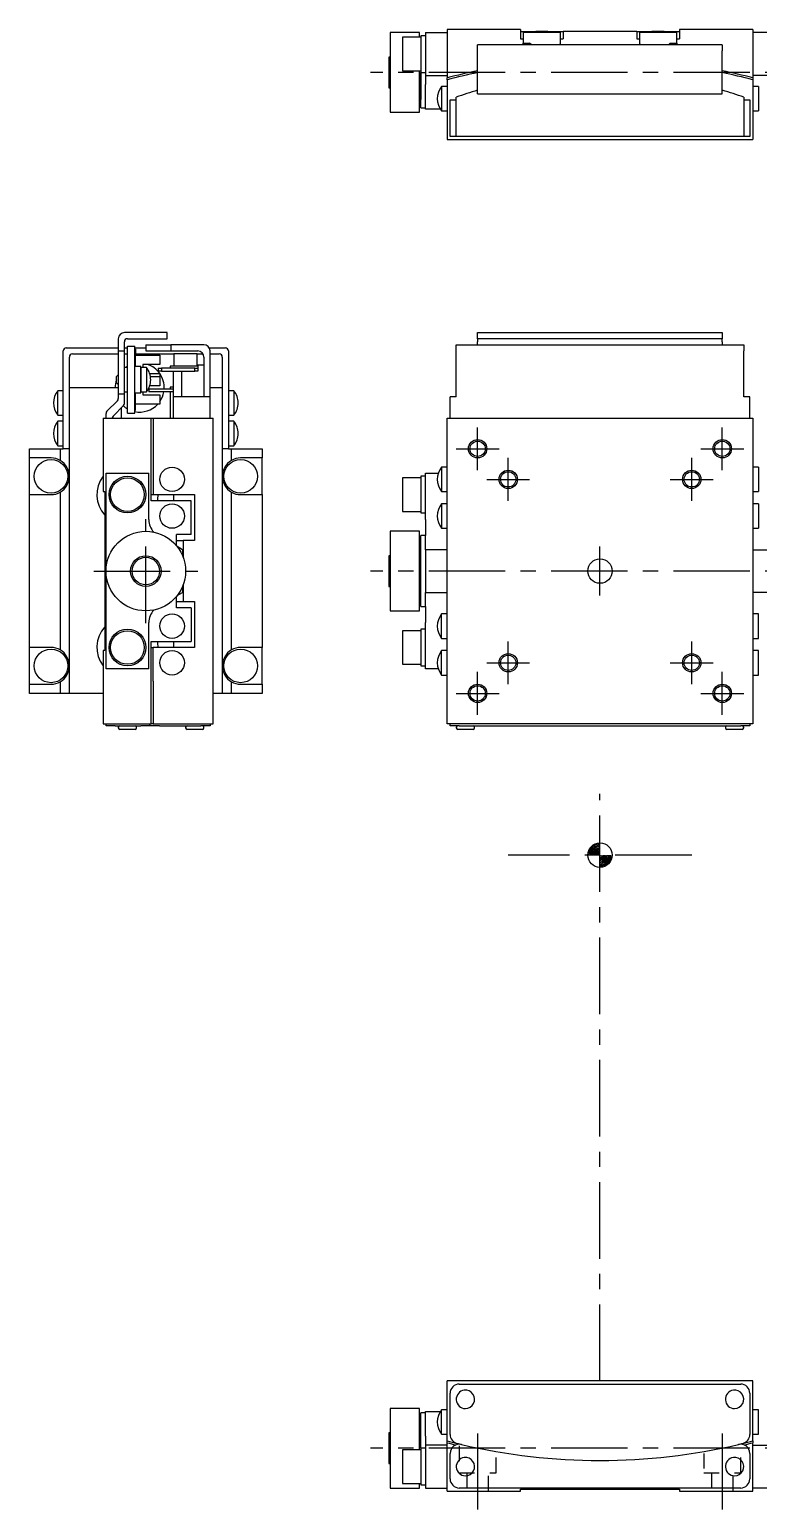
# Model space of a CAD drawing. Extents: x 56 to 595, y 17 to 342.
# Drawn here: x 56 to 175.1, y 87.5 to 329.5 of the extents above; entities that cross this region are included whole.
import ezdxf

# ---------------------------------------------------------------- set-up
doc = ezdxf.new("R2010")
doc.units = 0
doc.header["$LTSCALE"] = 10
doc.linetypes.add('CENTER', pattern=[2, 1.25, -0.25, 0.25, -0.25])
doc.linetypes.add('DOT', pattern=[0.5, 0.25, -0.25])
for name, color, linetype in [('1', 7, 'CONTINUOUS'), ('11', 7, 'CONTINUOUS'), ('15', 7, 'CONTINUOUS')]:
    doc.layers.add(name, color=color, linetype=linetype)

msp = doc.modelspace()

# ---------------------------------------------------------------- linework, layer by layer
at = {"layer": '1', "color": 7, "linetype": 'CONTINUOUS'}
for p, q in [((124.250001, 329.5), (124.250001, 321.601457)), ((136.250001, 329.5), (124.250001, 329.5)), ((136.250001, 329.5), (136.250001, 328)), ((136.250001, 329.2), (138.750001, 329.2)), ((140.750001, 329.2), (138.750001, 329.2)), ((140.750001, 329.2), (143.250001, 329.2)), ((143.250001, 329.2), (143.250001, 328)), ((155.250001, 329.2), (143.250001, 329.2)), ((155.250001, 329.2), (155.250001, 328)), ((155.250001, 329.2), (157.750001, 329.2)), ((159.750001, 329.2), (157.750001, 329.2)), ((159.750001, 329.2), (162.250001, 329.2)), ((162.250001, 329.5), (162.250001, 328)), ((174.250001, 329.5), (162.250001, 329.5)), ((174.250001, 329.5), (174.250001, 321.601457)), ((114.950001, 329), (114.950001, 316)), ((119.750001, 329), (114.950001, 329)), ((116.950001, 328.25), (116.950001, 322.75)), ((119.950001, 328.25), (116.950001, 328.25)), ((119.750001, 328.25), (119.750001, 329)), ((119.950001, 328.5), (119.950001, 322.5)), ((120.750001, 328.5), (119.950001, 328.5)), ((120.750001, 329), (120.750001, 322)), ((120.750001, 329), (124.250001, 329)), ((129.250001, 326), (129.250001, 327)), ((169.250001, 327), (129.250001, 327)), ((136.250001, 328), (136.750001, 328)), ((136.750001, 327.3), (136.450001, 327)), ((142.750001, 329), (136.750001, 329)), ((136.750001, 328.853553), (136.750001, 329)), ((136.750001, 327.3), (136.750001, 328.853553)), ((136.750001, 327.3), (137.750001, 327.3)), ((138.050001, 327), (137.750001, 327.3)), ((142.750001, 329), (142.750001, 328.853553)), ((142.750001, 328.853553), (142.750001, 327.146447)), ((142.750001, 328), (143.250001, 328)), ((142.750001, 327), (142.750001, 327.146447)), ((155.250001, 328), (155.750001, 328)), ((161.750001, 329), (155.750001, 329)), ((155.750001, 328.853553), (155.750001, 329)), ((155.750001, 327.146447), (155.750001, 328.853553)), ((155.750001, 327.146447), (155.750001, 327)), ((160.750001, 327.3), (160.450001, 327)), ((160.750001, 327.3), (161.750001, 327.3)), ((161.750001, 329), (161.750001, 328.853553)), ((161.750001, 328.853553), (161.750001, 327.3)), ((161.750001, 328), (162.250001, 328)), ((162.050001, 327), (161.750001, 327.3)), ((169.250001, 327), (169.250001, 326)), ((177.750001, 329), (174.250001, 329)), ((114.750001, 325), (114.750001, 322.5)), ((114.950001, 325), (114.750001, 325)), ((129.250001, 319), (129.250001, 326)), ((169.250001, 319), (169.250001, 326)), ((114.750001, 322.5), (114.750001, 320)), ((116.950001, 322.75), (119.950001, 322.75)), ((119.750001, 316), (119.750001, 322.75)), ((119.950001, 316.700338), (119.950001, 322.5)), ((119.950001, 322.5), (119.950001, 318.090257)), ((119.950001, 322.5), (120.750001, 322.5)), ((120.750001, 322), (124.250001, 322)), ((120.750001, 322), (120.750001, 320.5)), ((177.750001, 322), (174.250001, 322)), ((114.750001, 320), (114.950001, 320)), ((120.750001, 316.5), (120.750001, 320.5)), ((123.352002, 320.2), (123.352002, 316.2)), ((124.250001, 320.2), (123.352002, 320.2)), ((124.250001, 320.2), (123.352002, 320.2)), ((124.250001, 321.29144), (124.250001, 321.601457)), ((124.250001, 321.29144), (124.250001, 311.5)), ((174.250001, 321.601457), (174.250001, 321.29144)), ((174.250001, 321.29144), (174.250001, 311.5)), ((175.148, 320.2), (174.250001, 320.2)), ((175.148, 320.2), (174.250001, 320.2)), ((175.148, 320.2), (175.148, 316.2)), ((119.750001, 319), (119.950001, 319)), ((119.950001, 316.7), (119.950001, 319)), ((119.950001, 319), (119.950001, 318.09)), ((124.750001, 312), (124.750001, 318)), ((124.750001, 318), (125.750001, 318)), ((125.750001, 313), (125.750001, 318.43747)), ((129.250001, 319), (169.250001, 319)), ((172.750001, 318.43747), (172.750001, 313)), ((172.750001, 318), (173.750001, 318)), ((173.750001, 318), (173.750001, 312)), ((114.950001, 316), (119.750001, 316)), ((119.950001, 316.7), (119.950001, 316.700338)), ((119.950001, 316.7), (120.750001, 316.7)), ((123.138913, 316.5), (120.750001, 316.5)), ((123.352002, 316.2), (124.250001, 316.2)), ((123.352002, 316.2), (124.250001, 316.2)), ((174.250001, 316.2), (175.148, 316.2)), ((174.250001, 316.2), (175.148, 316.2)), ((125.750001, 312), (125.750001, 313)), ((172.750001, 313), (172.750001, 312)), ((124.250001, 311.5), (174.250001, 311.5)), ((125.750001, 312), (124.750001, 312)), ((172.750001, 312), (125.750001, 312)), ((173.750001, 312), (172.750001, 312)), ((70.5, 278.95), (70.5, 276.95)), ((78.5, 279.95), (71.5, 279.95)), ((71.5, 276.95), (71.5, 278.45)), ((72, 278.95), (78.5, 278.95)), ((78.5, 278.95), (78.5, 279.95)), ((129.250001, 279.95), (169.250001, 279.95)), ((129.250001, 278.95), (129.250001, 279.95)), ((169.250001, 278.95), (129.250001, 278.95)), ((129.250001, 278.95), (129.250001, 278.45)), ((129.250001, 277.95), (129.250001, 278.45)), ((169.250001, 279.95), (169.250001, 278.95)), ((169.250001, 278.45), (169.250001, 278.95)), ((169.250001, 278.45), (169.250001, 277.95)), ((61.5, 260.95), (61.5, 276.95)), ((62, 277.45), (70.5, 277.45)), ((62.5, 270.95), (62.5, 275.95)), ((63, 276.45), (70.5, 276.45)), ((70.5, 276.95), (71.5, 276.95)), ((70.5, 276.95), (70.5, 269.95)), ((71.5, 277.45), (72, 277.45)), ((71.5, 269.95), (71.5, 276.95)), ((71.5, 276.45), (72, 276.45)), ((72, 266.75), (72, 277.75)), ((72, 277.75), (73.2, 277.75)), ((73.2, 266.75), (73.2, 277.75)), ((73.2, 277.45), (75, 277.45)), ((73.2, 277.25), (73.3, 277.25)), ((73.3, 277.25), (73.3, 276.25)), ((73.3, 276.45), (79.6, 276.45)), ((73.3, 276.25), (77.3, 276.25)), ((73.3, 274.4), (73.3, 276.25)), ((75, 277.95), (79.06253, 277.95)), ((75, 277.95), (75, 276.95)), ((75, 276.95), (79.06253, 276.95)), ((77.3, 276.25), (77.3, 274.75)), ((79.06253, 277.95), (79.06253, 276.95)), ((84.5, 277.95), (79.06253, 277.95)), ((79.06253, 276.95), (83.5, 276.95)), ((83.4, 276.45), (79.6, 276.45)), ((79.6, 276.45), (79.6, 274.45)), ((83.4, 276.45), (84.366025, 276.45)), ((83.4, 274.45), (83.4, 276.45)), ((84.5, 275.95), (84.5, 269.45)), ((85.366025, 277.45), (88, 277.45)), ((85.5, 269.45), (85.5, 276.95)), ((85.5, 276.45), (87, 276.45)), ((87.5, 275.95), (87.5, 270.95)), ((88.5, 276.95), (88.5, 260.95)), ((125.750001, 276.95), (125.750001, 277.95)), ((125.750001, 277.95), (172.750001, 277.95)), ((125.750001, 269.45), (125.750001, 276.95)), ((172.750001, 277.95), (172.750001, 276.95)), ((172.750001, 269.45), (172.750001, 276.95)), ((72, 274.25), (71.5, 274.25)), ((73.2, 275.25), (73.3, 275.25)), ((74.2, 274.4), (73.2, 274.4)), ((74.2, 274.25), (74.2, 274.4)), ((74.2, 272.25), (74.2, 274.4)), ((74.2, 270.25), (74.2, 274.25)), ((74.2, 274.25), (74.2, 270.25)), ((75.097999, 274.25), (74.2, 274.25)), ((77.3, 274.75), (74.5, 274.75)), ((74.5, 274.75), (74.5, 274.25)), ((75.097999, 274.25), (75.097999, 270.25)), ((76.999883, 274.15), (76.999883, 273.65)), ((76.999883, 274.15), (77.545799, 274.15)), ((77.545799, 273.65), (76.999883, 273.65)), ((77.545799, 274.15), (77.545799, 273.65)), ((82.999844, 274.15), (77.545799, 274.15)), ((77.545799, 273.65), (82.999844, 273.65)), ((83.5, 274.45), (79, 274.45)), ((79, 274.45), (79, 274.15)), ((79.5, 269.45), (79.5, 273.65)), ((80.910616, 269.45), (80.910616, 273.65)), ((82.999844, 273.65), (82.999844, 274.15)), ((82.999844, 274.15), (83.499857, 274.15)), ((83.499857, 273.65), (82.999844, 273.65)), ((83.499857, 274.15), (83.499857, 273.65)), ((83.499961, 274.15), (83.499857, 274.15)), ((83.5, 273.65), (83.499857, 273.65)), ((83.5, 274.65), (84.5, 274.65)), ((83.5, 274.65), (83.5, 273.65)), ((70.5, 273.05), (70.2, 272.75)), ((70.2, 271.75), (70.2, 272.75)), ((70.2, 271.75), (70.5, 271.45)), ((74.2, 270.1), (74.2, 272.25)), ((75.639737, 273.25), (77.3, 273.25)), ((77.3, 271.25), (75.639737, 271.25)), ((75.760696, 272.75), (77.3, 272.75)), ((77.3, 273.25), (77.3, 272.75)), ((77.3, 272.75), (77.3, 271.25)), ((79.5, 271.05), (79, 271.05)), ((79, 271.05), (79, 270.75)), ((60.602001, 266.45), (60.602001, 270.45)), ((61.5, 270.45), (60.602001, 270.45)), ((62.5, 260.95), (62.5, 270.95)), ((62.5, 270.95), (70.5, 270.95)), ((62.5, 260.95), (62.5, 270.95)), ((70.353553, 268.803553), (68.646447, 267.096447)), ((70.5, 269.95), (71.5, 269.95)), ((70.5, 269.95), (70.5, 269.157107)), ((71.5, 270.25), (72, 270.25)), ((71.5, 268.357107), (71.5, 269.95)), ((73.2, 270.1), (74.2, 270.1)), ((73.2, 269.25), (73.3, 269.25)), ((73.3, 268.25), (73.3, 270.1)), ((74.2, 270.1), (74.2, 270.25)), ((74.2, 270.25), (75.097999, 270.25)), ((74.5, 270.25), (74.5, 269.75)), ((74.5, 269.75), (77.3, 269.75)), ((75.5, 270.75), (75.5, 270.25)), ((75.5, 270.75), (79.5, 270.75)), ((79.5, 270.25), (75.5, 270.25)), ((77.3, 269.75), (77.3, 268.25)), ((79, 270.95), (79, 270.75)), ((79, 270.25), (79, 265.95)), ((79.5, 265.95), (79.5, 269.45)), ((85.5, 269.45), (79.5, 269.45)), ((85.5, 270.95), (87.5, 270.95)), ((85.5, 265.95), (85.5, 269.45)), ((87.5, 270.95), (87.5, 260.95)), ((87.5, 270.95), (87.5, 260.95)), ((89.397999, 270.45), (88.5, 270.45)), ((89.397999, 270.45), (89.397999, 266.45)), ((124.750001, 265.95), (124.750001, 269.45)), ((125.750001, 269.45), (124.750001, 269.45)), ((173.750001, 269.45), (172.750001, 269.45)), ((173.750001, 265.95), (173.750001, 269.45)), ((60.602001, 266.45), (61.5, 266.45)), ((68.5, 265.95), (68.5, 266.742893)), ((69.646447, 266.296447), (71.353553, 268.003553)), ((71, 265.95), (71, 267.65)), ((72, 266.75), (73.2, 266.75)), ((73.2, 267.25), (73.3, 267.25)), ((77.3, 268.25), (73.3, 268.25)), ((73.3, 267.25), (73.3, 268.25)), ((88.5, 266.45), (89.397999, 266.45)), ((60.602001, 261.45), (60.602001, 265.45)), ((61.5, 265.45), (60.602001, 265.45)), ((68, 265.95), (68, 253.95)), ((68, 265.95), (75.898543, 265.95)), ((75.898543, 265.95), (76.20856, 265.95)), ((75.898543, 252.45), (75.898543, 265.95)), ((76.20856, 265.95), (76.20856, 258.95)), ((76.20856, 265.95), (86, 265.95)), ((86, 215.95), (86, 265.95)), ((89.397999, 265.45), (88.5, 265.45)), ((89.397999, 265.45), (89.397999, 261.45)), ((124.250001, 265.95), (174.250001, 265.95)), ((124.250001, 215.95), (124.250001, 265.95)), ((174.250001, 265.95), (174.250001, 215.95)), ((60.602001, 261.45), (61.5, 261.45)), ((88.5, 261.45), (89.397999, 261.45)), ((56, 259.45), (56, 260.95)), ((56, 260.95), (61, 260.95)), ((59.5, 259.45), (56, 259.45)), ((56, 253.45), (56, 259.45)), ((61, 260.95), (61, 259.048076)), ((61, 260.95), (61.5, 260.95)), ((62.5, 260.95), (61.5, 260.95)), ((62.5, 220.95), (62.5, 260.95)), ((76.20856, 258.95), (76.20856, 253.45)), ((87.5, 260.95), (87.5, 220.95)), ((88.5, 260.95), (87.5, 260.95)), ((88.5, 260.95), (89, 260.95)), ((89, 259.048076), (89, 260.95)), ((89, 260.95), (94, 260.95)), ((94, 259.45), (90.5, 259.45)), ((94, 260.95), (94, 259.45)), ((94, 253.45), (94, 259.45)), ((68.5, 240.95), (68.5, 256.95)), ((68.5, 256.95), (75.5, 256.95)), ((75.5, 249.357477), (75.5, 256.95)), ((120.750001, 256.95), (122.810264, 256.95)), ((120.750001, 249.357477), (120.750001, 256.95)), ((123.352002, 257.95), (123.352002, 255.95)), ((124.250001, 257.95), (123.352002, 257.95)), ((175.148, 257.95), (174.250001, 257.95)), ((175.148, 257.95), (175.148, 255.95)), ((116.950001, 256.2), (116.950001, 253.45)), ((119.950001, 256.2), (116.950001, 256.2)), ((119.950001, 256.45), (119.950001, 250.45)), ((120.750001, 256.45), (119.950001, 256.45)), ((123.352002, 255.95), (123.352002, 253.95)), ((175.148, 255.95), (175.148, 253.95)), ((56, 228.45), (56, 253.45)), ((56, 253.45), (59.5, 253.45)), ((61, 253.851924), (61, 228.048076)), ((68, 253.95), (68.3, 253.95)), ((68.3, 253.95), (68.3, 227.95)), ((75.898543, 253.45), (76.20856, 253.45)), ((82.423217, 252.45), (75.898543, 252.45)), ((76.20856, 253.45), (82.942434, 253.45)), ((79.5, 253.45), (79.5, 252.45)), ((82.423217, 246.95), (82.423217, 252.45)), ((82.942434, 253.45), (82.942434, 245.95)), ((89, 228.048076), (89, 253.851924)), ((90.5, 253.45), (94, 253.45)), ((94, 253.45), (94, 228.45)), ((116.950001, 253.45), (116.950001, 250.7)), ((123.352002, 253.95), (124.250001, 253.95)), ((123.352002, 251.95), (123.352002, 249.95)), ((124.250001, 251.95), (123.352002, 251.95)), ((174.250001, 253.95), (175.148, 253.95)), ((175.148, 251.95), (174.250001, 251.95)), ((175.148, 251.95), (175.148, 249.95)), ((116.950001, 250.7), (119.950001, 250.7)), ((119.950001, 250.45), (120.750001, 250.45)), ((120.750001, 249.357477), (120.750001, 246.759401)), ((123.352002, 249.95), (123.352002, 247.95)), ((175.148, 249.95), (175.148, 247.95)), ((82.423217, 246.95), (80, 246.95)), ((80, 245.103312), (80, 246.95)), ((114.950001, 247.45), (114.950001, 234.45)), ((119.750001, 247.45), (114.950001, 247.45)), ((119.750001, 234.45), (119.750001, 247.45)), ((123.352002, 247.95), (124.250001, 247.95)), ((174.250001, 247.95), (175.148, 247.95)), ((80, 245.95), (81.126118, 245.95)), ((81, 244.45), (80.114824, 244.961057)), ((81, 244.45), (81, 243.45)), ((81.126118, 245.95), (81.126118, 243.122713)), ((82.942434, 245.95), (81.126118, 245.95)), ((119.950001, 244.45), (119.750001, 244.45)), ((119.950001, 241.0126), (119.950001, 246.75)), ((120.750001, 246.75), (119.950001, 246.75)), ((120.750001, 244.45), (120.750001, 246.759401)), ((124.250001, 244.45), (120.750001, 244.45)), ((120.750001, 244.45), (120.750001, 237.45)), ((174.250001, 244.45), (177.750001, 244.45)), ((114.750001, 243.45), (114.750001, 238.45)), ((114.950001, 243.45), (114.750001, 243.45)), ((68.5, 224.95), (68.5, 240.95)), ((119.950001, 235.15), (119.950001, 241.0126)), ((80.114824, 236.938943), (81, 237.45)), ((81, 238.45), (81, 237.45)), ((81.126118, 238.777287), (81.126118, 235.95)), ((114.750001, 238.45), (114.950001, 238.45)), ((119.750001, 237.45), (119.950001, 237.45)), ((120.750001, 237.45), (124.250001, 237.45)), ((120.750001, 235.140599), (120.750001, 237.45)), ((177.750001, 237.45), (174.250001, 237.45)), ((80, 234.95), (80, 236.796688)), ((80, 235.95), (81.126118, 235.95)), ((82.423217, 234.95), (80, 234.95)), ((81.126118, 235.95), (82.942434, 235.95)), ((82.423217, 234.95), (82.423217, 229.45)), ((82.942434, 235.95), (82.942434, 228.45)), ((119.950001, 235.15), (120.750001, 235.15)), ((120.750001, 235.140599), (120.750001, 232.542523)), ((75.5, 224.95), (75.5, 232.542523)), ((114.950001, 234.45), (119.750001, 234.45)), ((120.750001, 224.95), (120.750001, 232.542523)), ((123.352002, 231.95), (123.352002, 233.95)), ((124.250001, 233.95), (123.352002, 233.95)), ((175.148, 233.95), (174.250001, 233.95)), ((175.148, 231.95), (175.148, 233.95)), ((116.950001, 231.2), (116.950001, 228.45)), ((119.950001, 231.2), (116.950001, 231.2)), ((119.950001, 231.45), (119.950001, 225.45)), ((120.750001, 231.45), (119.950001, 231.45)), ((123.352002, 229.95), (123.352002, 231.95)), ((123.352002, 229.95), (124.250001, 229.95)), ((174.250001, 229.95), (175.148, 229.95)), ((175.148, 229.95), (175.148, 231.95)), ((59.5, 228.45), (56, 228.45)), ((56, 222.45), (56, 228.45)), ((68, 227.95), (68, 215.95)), ((68.3, 227.95), (68, 227.95)), ((75.898543, 229.45), (82.423217, 229.45)), ((75.898543, 215.95), (75.898543, 229.45)), ((75.898543, 228.45), (76.20856, 228.45)), ((76.20856, 222.95), (76.20856, 228.45)), ((82.942434, 228.45), (76.20856, 228.45)), ((79.5, 229.45), (79.5, 228.45)), ((94, 228.45), (90.5, 228.45)), ((94, 222.45), (94, 228.45)), ((116.950001, 228.45), (116.950001, 225.7)), ((123.352002, 225.95), (123.352002, 227.95)), ((124.250001, 227.95), (123.352002, 227.95)), ((175.148, 227.95), (174.250001, 227.95)), ((175.148, 225.95), (175.148, 227.95)), ((116.950001, 225.7), (119.950001, 225.7)), ((119.950001, 225.45), (120.750001, 225.45)), ((123.352002, 223.95), (123.352002, 225.95)), ((175.148, 223.95), (175.148, 225.95)), ((61, 222.851924), (61, 220.95)), ((75.5, 224.95), (68.5, 224.95)), ((76.20856, 222.95), (76.20856, 215.95)), ((89, 220.95), (89, 222.851924)), ((122.810264, 224.95), (120.750001, 224.95)), ((123.352002, 223.95), (124.250001, 223.95)), ((174.250001, 223.95), (175.148, 223.95)), ((56, 220.95), (56, 222.45)), ((56, 222.45), (59.5, 222.45)), ((61, 220.95), (56, 220.95)), ((62.5, 220.95), (61, 220.95)), ((68, 220.95), (62.5, 220.95)), ((87.5, 220.95), (86, 220.95)), ((89, 220.95), (87.5, 220.95)), ((94, 220.95), (89, 220.95)), ((90.5, 222.45), (94, 222.45)), ((94, 222.45), (94, 220.95)), ((68, 215.95), (75.898543, 215.95)), ((68.5, 215.65), (68.5, 215.95)), ((70, 215.65), (68.5, 215.65)), ((70, 215.65), (74.167235, 215.65)), ((70.5, 215.4), (70.5, 215.3)), ((73.5, 215.3), (73.5, 215.4)), ((75.667235, 215.65), (74.167235, 215.65)), ((75.667235, 215.65), (75.667235, 215.95)), ((75.793982, 215.65), (75.667235, 215.65)), ((77.251649, 215.65), (75.793982, 215.65)), ((76.20856, 215.95), (75.898543, 215.95)), ((76.20856, 215.95), (86, 215.95)), ((77.251649, 215.65), (84, 215.65)), ((81.5, 215.4), (81.5, 215.3)), ((85.5, 215.65), (84, 215.65)), ((84.5, 215.3), (84.5, 215.4)), ((85.5, 215.95), (85.5, 215.65)), ((174.250001, 215.95), (124.250001, 215.95)), ((124.750001, 215.65), (124.750001, 215.95)), ((126.250001, 215.65), (124.750001, 215.65)), ((125.750001, 215.4), (125.750001, 215.3)), ((126.250001, 215.65), (172.250001, 215.65)), ((128.750001, 215.3), (128.750001, 215.4)), ((169.750001, 215.4), (169.750001, 215.3)), ((173.750001, 215.65), (172.250001, 215.65)), ((172.750001, 215.3), (172.750001, 215.4)), ((173.750001, 215.95), (173.750001, 215.65)), ((73.25, 215.05), (70.75, 215.05)), ((73.240149, 215.05), (70.75, 215.05)), ((73.25, 215.05), (73.240149, 215.05)), ((84.25, 215.05), (81.75, 215.05)), ((84.240149, 215.05), (81.75, 215.05)), ((84.25, 215.05), (84.240149, 215.05)), ((127.093379, 215.05), (126.000001, 215.05)), ((128.500001, 215.05), (127.093379, 215.05)), ((171.093379, 215.05), (170.000001, 215.05)), ((172.500001, 215.05), (171.093379, 215.05)), ((124.250001, 98.70856), (124.250001, 108.5)), ((174.250001, 108.5), (124.250001, 108.5)), ((124.750001, 99.751649), (124.750001, 106.5)), ((126.250001, 108), (172.250001, 108)), ((173.750001, 106.5), (173.750001, 99.751649)), ((174.250001, 98.70856), (174.250001, 108.5)), ((114.950001, 104), (114.950001, 91)), ((119.750001, 104), (114.950001, 104)), ((119.750001, 97.25), (119.750001, 104)), ((120.750001, 103.3), (119.950001, 103.3)), ((119.950001, 97.5), (119.950001, 103.3)), ((120.750001, 99.5), (120.750001, 103.5)), ((120.750001, 103.5), (123.138913, 103.5)), ((123.352002, 99.8), (123.352002, 103.8)), ((124.250001, 103.8), (123.352002, 103.8)), ((124.250001, 103.8), (123.352002, 103.8)), ((175.148, 103.8), (174.250001, 103.8)), ((175.148, 103.8), (174.250001, 103.8)), ((175.148, 99.8), (175.148, 103.8)), ((114.750001, 100), (114.750001, 95)), ((114.950001, 100), (114.750001, 100)), ((119.950001, 101), (119.750001, 101)), ((120.750001, 99.5), (120.750001, 98)), ((123.352002, 99.8), (124.250001, 99.8)), ((123.352002, 99.8), (124.250001, 99.8)), ((174.250001, 99.8), (175.148, 99.8)), ((174.250001, 99.8), (175.148, 99.8)), ((116.950001, 97.25), (116.950001, 91.75)), ((119.950001, 97.25), (116.950001, 97.25)), ((119.950001, 97.5), (119.950001, 91.5)), ((120.750001, 97.5), (119.950001, 97.5)), ((124.250001, 98), (120.750001, 98)), ((120.750001, 98), (120.750001, 91)), ((124.250001, 98.398543), (124.250001, 98.70856)), ((124.250001, 90.5), (124.250001, 98.398543)), ((174.250001, 98.70856), (174.250001, 98.398543)), ((174.250001, 90.5), (174.250001, 98.398543)), ((174.250001, 98), (177.750001, 98)), ((114.750001, 95), (114.950001, 95)), ((124.750001, 92.5), (124.750001, 96.667235)), ((173.750001, 96.667235), (173.750001, 92.5)), ((114.950001, 91), (119.750001, 91)), ((116.950001, 91.75), (119.950001, 91.75)), ((119.750001, 91), (119.750001, 91.75)), ((119.950001, 91.5), (120.750001, 91.5)), ((120.750001, 91), (124.250001, 91)), ((124.250001, 90.5), (136.250001, 90.5)), ((172.250001, 91), (126.250001, 91)), ((136.250001, 90.8), (162.250001, 90.8)), ((136.250001, 90.5), (136.250001, 90.8)), ((162.250001, 90.8), (162.250001, 90.5)), ((162.250001, 90.5), (174.250001, 90.5)), ((177.750001, 91), (174.250001, 91))]:
    msp.add_line(p, q, dxfattribs=at)
at = {"layer": '1', "color": 4, "linetype": 'DOT'}
for p, q in [((126.250001, 97.900213), (126.250001, 93.5)), ((172.250001, 93.5), (172.250001, 97.900362)), ((132.250001, 93.5), (132.250001, 96.666008)), ((166.250001, 96.666118), (166.250001, 93.5)), ((126.250001, 93.5), (132.250001, 93.5)), ((127.500001, 93.5), (127.500001, 90.5)), ((131.000001, 90.5), (131.000001, 93.5)), ((166.250001, 93.5), (172.250001, 93.5)), ((167.500001, 93.5), (167.500001, 90.5)), ((171.000001, 90.5), (171.000001, 93.5))]:
    msp.add_line(p, q, dxfattribs=at)
at = {"layer": '1', "color": 4, "linetype": 'CONTINUOUS'}
for centre, radius in [((129.250001, 260.95), 1.5), ((169.250001, 260.95), 1.5), ((134.250001, 255.95), 1.5), ((164.250001, 255.95), 1.5), ((75, 240.95), 2.25), ((134.250001, 225.95), 1.5), ((164.250001, 225.95), 1.5), ((129.250001, 220.95), 1.5), ((169.250001, 220.95), 1.5)]:
    msp.add_circle(centre, radius, dxfattribs=at)
at = {"layer": '1', "color": 7, "linetype": 'CONTINUOUS'}
for centre, radius in [((129.250001, 260.95), 1.25), ((169.250001, 260.95), 1.25), ((59.5, 256.45), 2.75), ((90.5, 256.45), 2.75), ((79.3, 255.95), 2), ((134.250001, 255.95), 1.25), ((164.250001, 255.95), 1.25), ((72, 253.45), 3), ((72, 253.45), 2.75), ((79.3, 249.95), 2), ((75, 240.95), 6.5), ((75, 240.95), 2.5), ((149.250001, 240.95), 2), ((79.3, 231.95), 2), ((72, 228.45), 3), ((72, 228.45), 2.75), ((59.5, 225.45), 2.75), ((79.3, 225.95), 2), ((90.5, 225.45), 2.75), ((134.250001, 225.95), 1.25), ((164.250001, 225.95), 1.25), ((129.250001, 220.95), 1.25), ((169.250001, 220.95), 1.25)]:
    msp.add_circle(centre, radius, dxfattribs=at)
for centre, radius, start, end in [((149.250001, 225.5), 99.3, 101.619416, 104.581823), ((149.250001, 225.5), 99, 101.65512, 104.626994), ((149.250001, 225.5), 99.3, 75.418177, 78.380584), ((149.250001, 225.5), 99, 75.373006, 78.34488), ((125.850001, 318.2), 3.2, 141.317813, 218.682187), ((149.250001, 252.5), 70, 106.60155, 109.615979), ((149.250001, 252.5), 70, 70.384021, 73.39845), ((71.5, 278.95), 1, 90, 180), ((72, 278.45), 0.5, 90, 180), ((62, 276.95), 0.5, 90, 180), ((63, 275.95), 0.5, 90, 180), ((83.5, 275.95), 1, 0, 90), ((84.5, 276.95), 1, 0, 90), ((87, 275.95), 0.5, 0, 90), ((88, 276.95), 0.5, 0, 90), ((74, 270.950419), 4, 120, 124.42214), ((74, 270.950419), 4, 100.078658, 101.536959), ((72.6, 272.25), 3.2, 0, 38.682187), ((74, 270.950419), 4, 35.092288, 71.785894), ((74, 270.950419), 4, 161.805128, 180.006009), ((72.6, 272.25), 3.2, 321.317813, 0), ((74, 270.950419), 4, 357.128, 35.092288), ((63.1, 268.45), 3.2, 141.317813, 218.682187), ((70, 269.157107), 0.5, 315, 0), ((74, 270.950419), 4, 325.588491, 349.915239), ((86.9, 268.45), 3.2, 0, 38.682187), ((69, 266.742893), 0.5, 135, 180), ((70, 265.942893), 0.5, 135, 179.185595), ((74, 270.950419), 4, 228.044249, 240), ((71, 268.357107), 0.5, 315, 0), ((74, 270.950419), 4, 258.463041, 317.537705), ((86.9, 268.45), 3.2, 321.317813, 0), ((63.1, 263.45), 3.2, 141.317813, 218.682187), ((86.9, 263.45), 3.2, 0, 38.682187), ((86.9, 263.45), 3.2, 321.317813, 0), ((59.5, 256.45), 3, 60, 90), ((59.5, 256.45), 3, 0, 60), ((90.5, 256.45), 3, 120, 180), ((90.5, 256.45), 3, 90, 120), ((125.850001, 255.95), 3.2, 141.317813, 218.682187), ((59.5, 256.45), 3, 300, 0), ((72, 253.45), 5, 143.130102, 222.268584), ((90.5, 256.45), 3, 180, 240), ((59.5, 256.45), 3, 270, 300), ((72, 253.45), 5, 348.463041, 0), ((90.5, 256.45), 3, 240, 270), ((125.850001, 249.95), 3.2, 141.317813, 218.682187), ((78.5, 249.357477), 3, 180, 222.807617), ((78.5, 232.542523), 3, 137.192383, 180), ((125.850001, 231.95), 3.2, 141.317813, 218.682187), ((72, 228.45), 5, 137.731416, 216.869898), ((59.5, 225.45), 3, 60, 90), ((59.5, 225.45), 3, 0, 60), ((72, 228.45), 5, 0, 11.536959), ((90.5, 225.45), 3, 120, 180), ((90.5, 225.45), 3, 90, 120), ((125.850001, 225.95), 3.2, 141.317813, 218.682187), ((59.5, 225.45), 3, 300, 0), ((90.5, 225.45), 3, 180, 240), ((59.5, 225.45), 3, 270, 300), ((90.5, 225.45), 3, 240, 270), ((70.75, 215.4), 0.25, 90, 180), ((73.25, 215.4), 0.25, 0, 90), ((81.75, 215.4), 0.25, 90, 180), ((84.25, 215.4), 0.25, 0, 90), ((126.000001, 215.4), 0.25, 90, 180), ((128.500001, 215.4), 0.25, 0, 90), ((170.000001, 215.4), 0.25, 90, 180), ((172.500001, 215.4), 0.25, 0, 90), ((70.75, 215.3), 0.25, 180, 270), ((73.25, 215.3), 0.25, 270, 0), ((81.75, 215.3), 0.25, 180, 270), ((84.25, 215.3), 0.25, 270, 0), ((126.000001, 215.3), 0.25, 180, 270), ((128.500001, 215.3), 0.25, 270, 0), ((170.000001, 215.3), 0.25, 180, 270), ((172.500001, 215.3), 0.25, 270, 0), ((126.250001, 106.5), 1.5, 90, 180), ((127.250001, 105.5), 1.5, 97.197951, 270), ((127.250001, 105.5), 1.5, 270, 97.197951), ((171.250001, 105.5), 1.5, 97.197951, 270), ((171.250001, 105.5), 1.5, 270, 97.197951), ((172.250001, 106.5), 1.5, 0, 90), ((125.850001, 101.8), 3.2, 141.317813, 218.682187), ((126.250001, 99.751649), 1.5, 180, 256.355471), ((172.250001, 99.751649), 1.5, 283.644529, 0), ((149.250001, 194.5), 99, 255.373006, 256.355471), ((149.250001, 194.5), 99.3, 255.418177, 256.254098), ((126.250001, 96.667235), 1.5, 76.770287, 180), ((149.250001, 194.5), 99, 256.355471, 256.770287), ((149.250001, 194.5), 99, 256.770287, 283.229713), ((149.250001, 194.5), 99, 256.770287, 283.229713), ((172.250001, 96.667235), 1.5, 0, 103.229713), ((149.250001, 194.5), 99, 283.229713, 283.644529), ((149.250001, 194.5), 99, 283.644529, 284.626994), ((149.250001, 194.5), 99.3, 283.745902, 284.581823), ((127.250001, 94.5), 1.5, 97.197951, 270), ((127.250001, 94.5), 1.5, 270, 97.197951), ((171.250001, 94.5), 1.5, 97.197951, 270), ((171.250001, 94.5), 1.5, 270, 97.197951), ((126.250001, 92.5), 1.5, 180, 270), ((172.250001, 92.5), 1.5, 270, 0)]:
    msp.add_arc(centre, radius, start, end, dxfattribs=at)
at = {"layer": '11', "color": 4, "linetype": 'CENTER'}
for p, q in [((273.750001, 322.5), (111.750001, 322.5)), ((129.250001, 257.45), (129.250001, 264.45)), ((169.250001, 257.45), (169.250001, 264.45)), ((125.750001, 260.95), (132.750001, 260.95)), ((134.250001, 252.45), (134.250001, 259.45)), ((164.250001, 252.45), (164.250001, 259.45)), ((165.750001, 260.95), (172.750001, 260.95)), ((130.750001, 255.95), (137.750001, 255.95)), ((160.750001, 255.95), (167.750001, 255.95)), ((75, 232.45), (75, 249.45)), ((149.250001, 236.95), (149.250001, 244.95)), ((66.5, 240.95), (83.5, 240.95)), ((273.750001, 240.95), (111.750001, 240.95)), ((134.250001, 222.45), (134.250001, 229.45)), ((164.250001, 222.45), (164.250001, 229.45)), ((130.750001, 225.95), (137.750001, 225.95)), ((160.750001, 225.95), (167.750001, 225.95)), ((129.250001, 217.45), (129.250001, 224.45)), ((169.250001, 217.45), (169.250001, 224.45)), ((125.750001, 220.95), (132.750001, 220.95)), ((165.750001, 220.95), (172.750001, 220.95)), ((149.250001, 108.5), (149.250001, 204.5)), ((164.250001, 194.5), (134.250001, 194.5)), ((129.250001, 99.900213), (129.250001, 87.5)), ((169.250001, 99.900362), (169.250001, 87.5)), ((273.750001, 97.5), (111.750001, 97.5))]:
    msp.add_line(p, q, dxfattribs=at)
at = {"layer": '15', "color": 7, "linetype": 'CONTINUOUS'}
msp.add_circle((149.250001, 194.5), 2, dxfattribs=at)
for centre, radius, start, end in [((149.250001, 194.5), 1.8, 90, 180), ((149.250001, 194.5), 1.6, 90, 180), ((149.250001, 194.5), 1.4, 90, 179.999955), ((149.250001, 194.5), 1.2, 90, 179.99997), ((149.250001, 194.5), 1, 90, 179.999964), ((149.249999, 194.500002), 0.799999, 89.999799, 180.000086), ((149.250001, 194.5), 0.6, 89.99994, 180), ((149.250001, 194.5), 0.4, 90, 180), ((149.250001, 194.5), 0.2, 90, 180), ((149.250001, 194.5), 0.6, 269.99994, 0), ((149.250001, 194.5), 1.8, 270, 0), ((149.250001, 194.5), 1.6, 270, 0), ((149.250001, 194.5), 0.4, 270, 0), ((149.250001, 194.5), 0.2, 270, 0), ((149.250001, 194.5), 1.2, 270, 359.99997), ((149.250001, 194.5), 1.4, 270, 359.999955), ((149.250001, 194.5), 1, 270, 359.999964), ((149.249999, 194.500002), 0.799999, 270.000201, 359.999914)]:
    msp.add_arc(centre, radius, start, end, dxfattribs=at)

doc.saveas('drawing.dxf')
